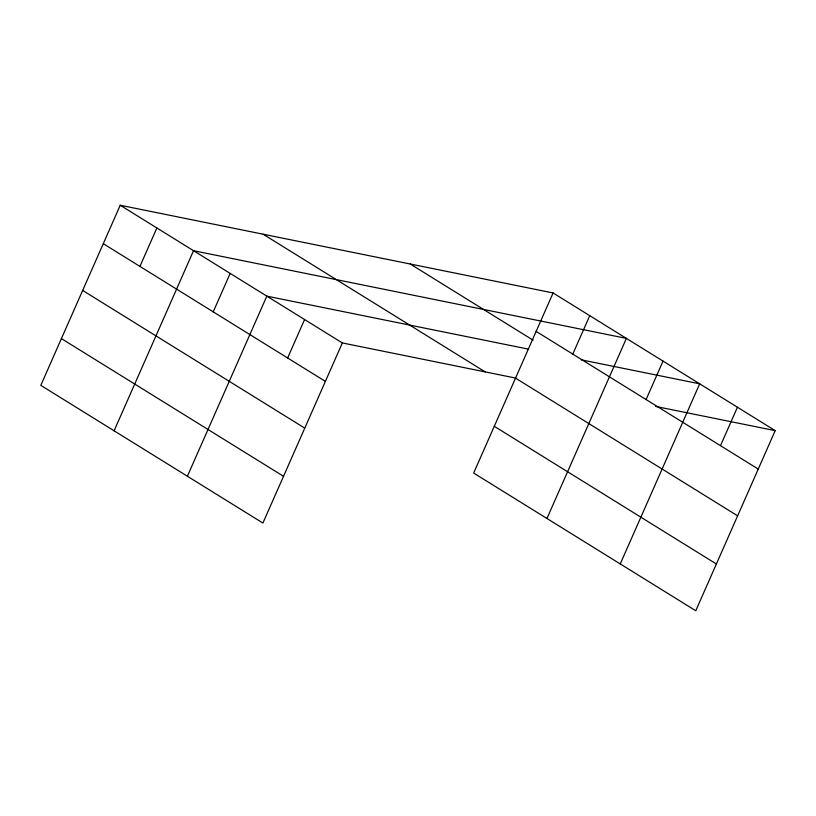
<?xml version="1.0" encoding="UTF-8"?>
<svg xmlns="http://www.w3.org/2000/svg" width="816" height="816" viewBox="0 0 816 816"><rect width="100%" height="100%" fill="white"/><g stroke="black" fill="none" stroke-linecap="round" stroke-linejoin="round"><path stroke-width="1.22" d="M553.095 292.954L473.657 473.056L695.762 610.745L775.2 430.644L553.095 292.954L120.238 205.255L40.8 385.356L262.905 523.046L342.343 342.944L515.845 378.104M139.934 266.404L156.886 227.97M114.097 430.797L193.525 250.696L626.392 338.385L546.955 518.486M213.221 311.845L230.173 273.411M187.384 476.238L266.822 296.137L528.635 349.177M287.63 357.979L304.582 319.546M572.791 354.103L589.744 315.67M646.088 399.544L663.041 361.111M620.252 563.927L699.689 383.826L581.257 359.836M720.487 445.669L737.44 407.235M655.554 406.409L775.2 430.644M536.143 331.388L758.248 469.078M410.254 264.007L533.123 340.19M515.528 378.134L737.633 515.834M263.078 234.192L485.183 371.892M494.282 426.299L716.387 563.999M120.238 205.255L342.343 342.944M103.285 243.688L325.39 381.388M82.661 290.435L304.766 428.135M61.414 338.599L283.519 476.299"/></g></svg>
